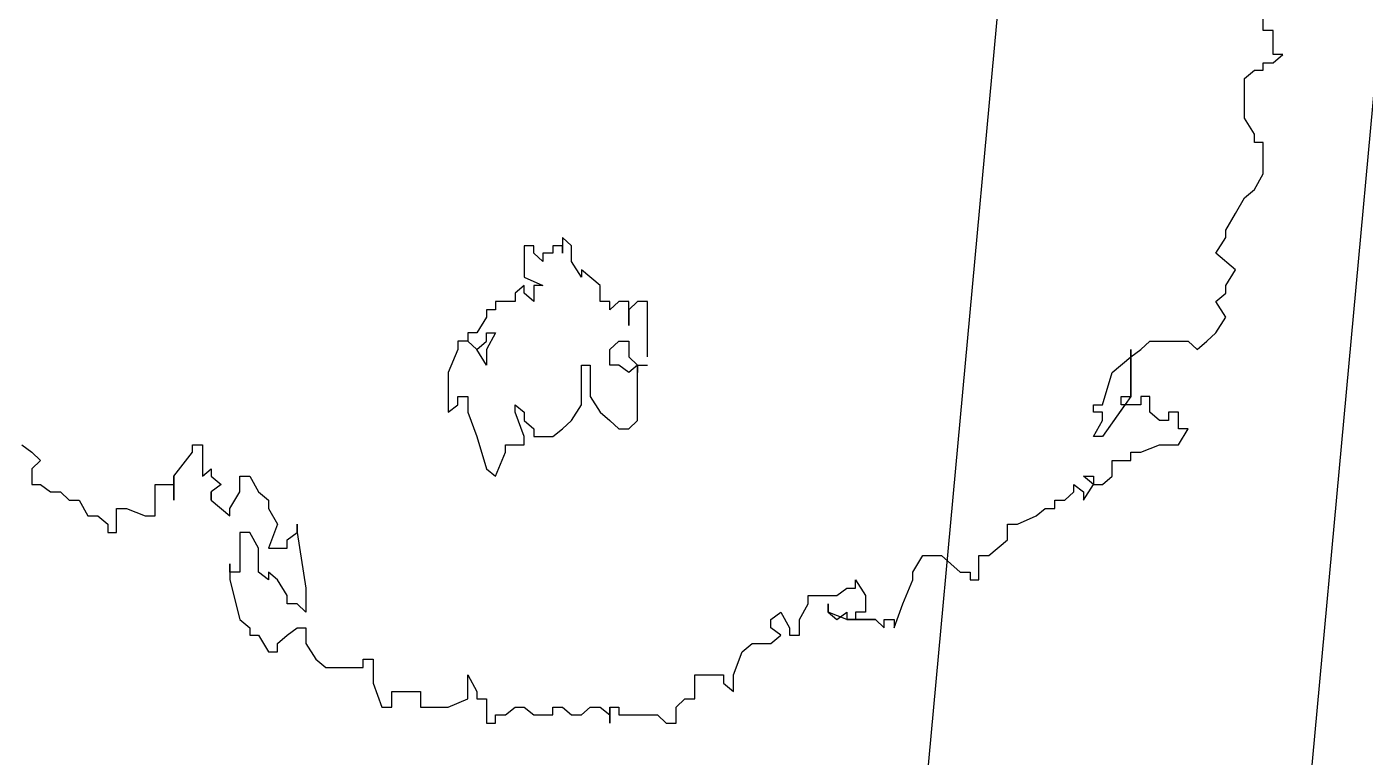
# Model space of a CAD drawing. Extents: x -30 to 1202, y 231 to 898.
# Drawn here: x 429.039 to 431.843, y 330.357 to 331.888 of the extents above; entities that cross this region are included whole.
import ezdxf

# ---------------------------------------------------------------- set-up
doc = ezdxf.new("R2010")
doc.units = 0
doc.header["$LTSCALE"] = 0.04
doc.layers.get('0').update_dxf_attribs({"linetype": 'CONTINUOUS'})
for name, color, linetype in [('CONTORXXNP----00', 255, 'CONTINUOUS'), ('PISO', 1, 'CONTINUOUS'), ('PISOS', 1, 'CONTINUOUS')]:
    doc.layers.add(name, color=color, linetype=linetype)
doc.styles.get("Standard").update_dxf_attribs({"font": 'romans.shx'})

# ---------------------------------------------------------------- blocks, each defined once
blk = doc.blocks.new('ARB3')
at = {"color": 0}
for p, q in [((0.05232, 0.47825), (0.03552, 0.47825)), ((0.03552, 0.47825), (0.03552, 0.47133)), ((0.05813, 0.47825), (0.05232, 0.48517)), ((0.05232, 0.48517), (0.05232, 0.47825)), ((0.05813, 0.47133), (0.05813, 0.47825)), ((0.03552, 0.47133), (0.02454, 0.47133)), ((0.0633, 0.47133), (0.05813, 0.47133)), ((0.0633, 0.46518), (0.0633, 0.47133)), ((0.13564, 0.47133), (0.11368, 0.47133)), ((0.11368, 0.47133), (0.11368, 0.46518)), ((0.14662, 0.46518), (0.13564, 0.47133)), ((0.06911, 0.45826), (0.0633, 0.46518)), ((0.09688, 0.45826), (0.06911, 0.45826)), ((0.10786, 0.46518), (0.09688, 0.45826)), ((0.11368, 0.46518), (0.10786, 0.46518)), ((0.15243, 0.45826), (0.14662, 0.46518)), ((0.16341, 0.4521), (0.15243, 0.45826)), ((0.17504, 0.44518), (0.16341, 0.4521)), ((0.20281, 0.4521), (0.19119, 0.43826)), ((0.21379, 0.44518), (0.20281, 0.4521)), ((0.18021, 0.44518), (0.17504, 0.44518)), ((0.19119, 0.43826), (0.18021, 0.44518)), ((0.21896, 0.44518), (0.21379, 0.44518)), ((0.22477, 0.43826), (0.21896, 0.44518)), ((0.23575, 0.44518), (0.22477, 0.43826)), ((0.24673, 0.43826), (0.23575, 0.44518)), ((0.25255, 0.43211), (0.24673, 0.43826)), ((0.25836, 0.42519), (0.25255, 0.43211)), ((0.25255, 0.41904), (0.25836, 0.42519)), ((0.25255, 0.39213), (0.25255, 0.41904)), ((0.31391, 0.41212), (0.30228, 0.41212)), ((0.30228, 0.41212), (0.30228, 0.4052)), ((0.32489, 0.41212), (0.31391, 0.41904)), ((0.31391, 0.41904), (0.31391, 0.41212)), ((0.32489, 0.39905), (0.32489, 0.41212)), ((0.30228, 0.4052), (0.30809, 0.4052)), ((0.30809, 0.4052), (0.30809, 0.39905)), ((0.30809, 0.39905), (0.30228, 0.39213)), ((0.33005, 0.38597), (0.32489, 0.39905)), ((0.25836, 0.38597), (0.25255, 0.39213)), ((0.26353, 0.37905), (0.25836, 0.38597)), ((0.30228, 0.39213), (0.2913, 0.39213)), ((0.2913, 0.39213), (0.2913, 0.38597)), ((0.2913, 0.38597), (0.29711, 0.38597)), ((0.29711, 0.38597), (0.29711, 0.37213)), ((0.33005, 0.37905), (0.33005, 0.38597)), ((0.2913, 0.37905), (0.25836, 0.37905)), ((0.25836, 0.37905), (0.2913, 0.37905)), ((0.27451, 0.36598), (0.26353, 0.37905)), ((0.2913, 0.37213), (0.2913, 0.37905)), ((0.2913, 0.37905), (0.31907, 0.35906)), ((0.33587, 0.37905), (0.33005, 0.37905)), ((0.33587, 0.36598), (0.33587, 0.37905)), ((0.29711, 0.35906), (0.27451, 0.36598)), ((0.29711, 0.37213), (0.2913, 0.37213)), ((0.34685, 0.36598), (0.33587, 0.36598)), ((0.35266, 0.35906), (0.34685, 0.36598)), ((0.29711, 0.35291), (0.29711, 0.35906)), ((0.30809, 0.35906), (0.30228, 0.35906)), ((0.30228, 0.35906), (0.30228, 0.35291)), ((0.31907, 0.35291), (0.30809, 0.35906)), ((0.31907, 0.35906), (0.31907, 0.35291)), ((0.35266, 0.35291), (0.35266, 0.35906)), ((0.30228, 0.35291), (0.29711, 0.35291)), ((0.35266, 0.35291), (0.34685, 0.34599)), ((0.34685, 0.34599), (0.34685, 0.35291)), ((0.34685, 0.35291), (0.35266, 0.35291)), ((0.36364, 0.34599), (0.35266, 0.35291)), ((0.35266, 0.33907), (0.35783, 0.34599)), ((0.35783, 0.34599), (0.36364, 0.34599)), ((0.35783, 0.33907), (0.35266, 0.33907)), ((0.36364, 0.33292), (0.35783, 0.33907)), ((0.36364, 0.32599), (0.36364, 0.33292)), ((0.36945, 0.32599), (0.36364, 0.32599)), ((0.36945, 0.31907), (0.36945, 0.32599)), ((0.37462, 0.31292), (0.36945, 0.31907)), ((0.38043, 0.29985), (0.37462, 0.31292)), ((0.38043, 0.29293), (0.38043, 0.29985)), ((0.39141, 0.29293), (0.38043, 0.29293)), ((0.40239, 0.27986), (0.39141, 0.29293)), ((0.40239, 0.27294), (0.40239, 0.27986)), ((0.41919, 0.27294), (0.40239, 0.27294)), ((0.41919, 0.26678), (0.41919, 0.27294)), ((0.41402, 0.25986), (0.41402, 0.26678)), ((0.41402, 0.26678), (0.41919, 0.26678)), ((0.40239, 0.24679), (0.41402, 0.25986)), ((0.40239, 0.23372), (0.40239, 0.24679)), ((0.41402, 0.2268), (0.40239, 0.23372)), ((0.41919, 0.2268), (0.41402, 0.2268)), ((0.43598, 0.21988), (0.41919, 0.2268)), ((0.45277, 0.21373), (0.43598, 0.21988)), ((0.44696, 0.20681), (0.44696, 0.21373)), ((0.44696, 0.21373), (0.45277, 0.21373)), ((0.44696, 0.20065), (0.45277, 0.20681)), ((0.45277, 0.20681), (0.44696, 0.20681)), ((0.44696, 0.18066), (0.44696, 0.20065)), ((0.41919, 0.18681), (0.43017, 0.19373)), ((0.43017, 0.19373), (0.44179, 0.19373)), ((0.44179, 0.19373), (0.44179, 0.18681)), ((0.425, 0.18681), (0.41919, 0.18681)), ((0.425, 0.18066), (0.425, 0.18681)), ((0.43017, 0.17374), (0.425, 0.18066)), ((0.44179, 0.18681), (0.44696, 0.18681)), ((0.44696, 0.18066), (0.44179, 0.16759)), ((0.44696, 0.17374), (0.44179, 0.18066)), ((0.44179, 0.18066), (0.44696, 0.18066)), ((0.44696, 0.18681), (0.44696, 0.18066)), ((0.43017, 0.15375), (0.43017, 0.17374)), ((0.44179, 0.16759), (0.44696, 0.17374)), ((0.44179, 0.16759), (0.43598, 0.16759)), ((0.43598, 0.16759), (0.44179, 0.16759)), ((0.43598, 0.15375), (0.43017, 0.15375)), ((0.44696, 0.1476), (0.43598, 0.15375)), ((0.44179, 0.13452), (0.45277, 0.14067)), ((0.45794, 0.1476), (0.44696, 0.1476)), ((0.45277, 0.14067), (0.45794, 0.14067)), ((0.45794, 0.14067), (0.45794, 0.1476)), ((0.44696, 0.1276), (0.44179, 0.13452)), ((0.45794, 0.13452), (0.45277, 0.1276)), ((0.46375, 0.1276), (0.45794, 0.13452)), ((0.45277, 0.1276), (0.44696, 0.1276)), ((0.46375, 0.11453), (0.46375, 0.1276)), ((0.46957, 0.10761), (0.46375, 0.11453)), ((0.48572, 0.10146), (0.46957, 0.10761)), ((0.49734, 0.10146), (0.48572, 0.10146)), ((0.48572, 0.07454), (0.48572, 0.09454)), ((0.48572, 0.09454), (0.49153, 0.09454)), ((0.49153, 0.09454), (0.49734, 0.10146)), ((0.50251, 0.07454), (0.48572, 0.07454)), ((0.50251, 0.06762), (0.50251, 0.07454)), ((0.50832, 0.06147), (0.50251, 0.06762)), ((0.5193, 0.06147), (0.50832, 0.06147)), ((0.5193, 0.05455), (0.5193, 0.06147)), ((0.51349, 0.0484), (0.5193, 0.05455)), ((0.51349, 0.02149), (0.51349, 0.0484)), ((0.26353, 0.04148), (0.22477, 0.04148)), ((0.22477, 0.04148), (0.22477, 0.03456)), ((0.26934, 0.03456), (0.26934, 0.04148)), ((0.22477, 0.03456), (0.23059, 0.02841)), ((0.24157, 0.02841), (0.22477, 0.02841)), ((0.22477, 0.02841), (0.22477, 0.02149)), ((0.23059, 0.02841), (0.24157, 0.02841)), ((0.25255, 0.02149), (0.25255, 0.02841)), ((0.25255, 0.02841), (0.26353, 0.02841)), ((0.26353, 0.02841), (0.26934, 0.03456)), ((0.30809, 0.03456), (0.26934, 0.03456)), ((0.26934, 0.03456), (0.27451, 0.02841)), ((0.26934, 0.03456), (0.27451, 0.03456)), ((0.27451, 0.03456), (0.26934, 0.03456)), ((0.27451, 0.02841), (0.26934, 0.02149)), ((0.31391, 0.02841), (0.30809, 0.03456)), ((0.31391, 0.02149), (0.31391, 0.02841)), ((0.22477, 0.02149), (0.23059, 0.01533)), ((0.25836, 0.01533), (0.25255, 0.02149)), ((0.26934, 0.02149), (0.26934, 0.01533)), ((0.30809, 0.01533), (0.31391, 0.02149)), ((0.50832, 0.01533), (0.50832, 0.02149)), ((0.50832, 0.02149), (0.51349, 0.02149)), ((0.23059, 0.01533), (0.22477, 0.01533)), ((0.22477, 0.01533), (0.22477, 0.00841)), ((0.26934, 0.01533), (0.25836, 0.01533)), ((0.30228, 0.00841), (0.30809, 0.01533)), ((0.50832, 0.00841), (0.51349, 0.01533)), ((0.5193, 0.01533), (0.50832, 0.01533)), ((0.51349, 0.01533), (0.5193, 0.01533)), ((0.21379, 0.00841), (0.20281, -0.00466)), ((0.22477, 0.00841), (0.21379, 0.00841)), ((0.26934, -0.00466), (0.26934, 0.00149)), ((0.26934, 0.00149), (0.2913, 0.00149)), ((0.2913, 0.00149), (0.30228, 0.00841)), ((0.50832, 0.00149), (0.50832, 0.00841)), ((0.51349, -0.00466), (0.50832, 0.00149)), ((0.20798, -0.00466), (0.197, -0.01158)), ((0.20281, -0.00466), (0.20798, -0.00466)), ((0.29711, -0.00466), (0.26934, -0.00466)), ((0.30809, -0.01158), (0.29711, -0.00466)), ((0.51349, -0.01158), (0.51349, -0.00466)), ((0.18602, -0.01158), (0.18021, -0.01773)), ((0.18021, -0.01773), (0.19119, -0.01773)), ((0.197, -0.01158), (0.18602, -0.01158)), ((0.19119, -0.01773), (0.18602, -0.01773)), ((0.18602, -0.01773), (0.18602, -0.02465)), ((0.31391, -0.01773), (0.30809, -0.01158)), ((0.31907, -0.02465), (0.31391, -0.01773)), ((0.50832, -0.01773), (0.51349, -0.01158)), ((0.50832, -0.02465), (0.50832, -0.01773)), ((0.18602, -0.02465), (0.19119, -0.02465)), ((0.19119, -0.02465), (0.19119, -0.03157)), ((0.31907, -0.03773), (0.31907, -0.02465)), ((0.51349, -0.02465), (0.50832, -0.02465)), ((0.51349, -0.03773), (0.51349, -0.02465)), ((0.19119, -0.03157), (0.197, -0.03157)), ((0.197, -0.03157), (0.19119, -0.03773)), ((0.20798, -0.04465), (0.21379, -0.03157)), ((0.21379, -0.03157), (0.21379, -0.03773)), ((0.19119, -0.03773), (0.18602, -0.03773)), ((0.18602, -0.03773), (0.18602, -0.04465)), ((0.18602, -0.04465), (0.20798, -0.04465)), ((0.21379, -0.03773), (0.22477, -0.03773)), ((0.21896, -0.04465), (0.21379, -0.04465)), ((0.21379, -0.04465), (0.21896, -0.0508)), ((0.22477, -0.03773), (0.21896, -0.04465)), ((0.29711, -0.0508), (0.30228, -0.04465)), ((0.31907, -0.04465), (0.30228, -0.0508)), ((0.30228, -0.04465), (0.30809, -0.04465)), ((0.30809, -0.04465), (0.31391, -0.03773)), ((0.31391, -0.03773), (0.31907, -0.03773)), ((0.32489, -0.04465), (0.31907, -0.04465)), ((0.32489, -0.05772), (0.32489, -0.04465)), ((0.50832, -0.04465), (0.51349, -0.03773)), ((0.50832, -0.0508), (0.50832, -0.04465)), ((0.21896, -0.0508), (0.22477, -0.0508)), ((0.22477, -0.0508), (0.22477, -0.06464)), ((0.30228, -0.0508), (0.29711, -0.0508)), ((0.51349, -0.05772), (0.50832, -0.0508)), ((0.22477, -0.06464), (0.23059, -0.06464)), ((0.23059, -0.06464), (0.23059, -0.07079)), ((0.24673, -0.07079), (0.24673, -0.06464)), ((0.24673, -0.06464), (0.25836, -0.07079)), ((0.33005, -0.05772), (0.32489, -0.05772)), ((0.34685, -0.06464), (0.33005, -0.05772)), ((0.34168, -0.07079), (0.34685, -0.06464)), ((0.51349, -0.06464), (0.51349, -0.05772)), ((0.5193, -0.06464), (0.51349, -0.06464)), ((0.5193, -0.07079), (0.5193, -0.06464)), ((0.23059, -0.07079), (0.23575, -0.07079)), ((0.23575, -0.07079), (0.24673, -0.07771)), ((0.25255, -0.07079), (0.24673, -0.07079)), ((0.25836, -0.07771), (0.25255, -0.07079)), ((0.25836, -0.07079), (0.26934, -0.07079)), ((0.26934, -0.07079), (0.25836, -0.07771)), ((0.31907, -0.07771), (0.34168, -0.07079)), ((0.50251, -0.07771), (0.50251, -0.07079)), ((0.50251, -0.07079), (0.5193, -0.07079)), ((0.24673, -0.07771), (0.24673, -0.08386)), ((0.24673, -0.08386), (0.25255, -0.08386)), ((0.25255, -0.08386), (0.25836, -0.07771)), ((0.25836, -0.07771), (0.25255, -0.08386)), ((0.25255, -0.08386), (0.25255, -0.09078)), ((0.2913, -0.09078), (0.2913, -0.08386)), ((0.2913, -0.08386), (0.30228, -0.08386)), ((0.30228, -0.08386), (0.31907, -0.07771)), ((0.48572, -0.08386), (0.49734, -0.07771)), ((0.50251, -0.08386), (0.48572, -0.08386)), ((0.49734, -0.07771), (0.50251, -0.07771)), ((0.50832, -0.0977), (0.50251, -0.08386)), ((0.25255, -0.09078), (0.25836, -0.09078)), ((0.25836, -0.09078), (0.27451, -0.0977)), ((0.29711, -0.09078), (0.2913, -0.09078)), ((0.30228, -0.0977), (0.29711, -0.09078)), ((0.27451, -0.0977), (0.30228, -0.0977)), ((0.50832, -0.11693), (0.50832, -0.0977)), ((0.49734, -0.13692), (0.49734, -0.11693)), ((0.49734, -0.11693), (0.50832, -0.11693)), ((0.50832, -0.13692), (0.49734, -0.13692)), ((0.50832, -0.14384), (0.50832, -0.13692)), ((0.49153, -0.14999), (0.50832, -0.14384)), ((0.47474, -0.15691), (0.47474, -0.14999)), ((0.47474, -0.14999), (0.49153, -0.14999)), ((0.48055, -0.15691), (0.47474, -0.15691)), ((0.48055, -0.18306), (0.48055, -0.15691)), ((0.47474, -0.18998), (0.48055, -0.18306)), ((0.46375, -0.1969), (0.47474, -0.18998)), ((0.38625, -0.20305), (0.38043, -0.20305)), ((0.38043, -0.20305), (0.38625, -0.20305)), ((0.38625, -0.20305), (0.425, -0.1969)), ((0.39141, -0.20997), (0.38625, -0.20305)), ((0.425, -0.1969), (0.44179, -0.1969)), ((0.44179, -0.1969), (0.43598, -0.20305)), ((0.43598, -0.20305), (0.43598, -0.20997)), ((0.45277, -0.20305), (0.45277, -0.1969)), ((0.45277, -0.1969), (0.46375, -0.1969)), ((0.45794, -0.20997), (0.45277, -0.20305)), ((0.39723, -0.20997), (0.39141, -0.20997)), ((0.39723, -0.22305), (0.39723, -0.20997)), ((0.43017, -0.20997), (0.41919, -0.21689)), ((0.43598, -0.20997), (0.43017, -0.20997)), ((0.46375, -0.21689), (0.45794, -0.20997)), ((0.35783, -0.22997), (0.36364, -0.22305)), ((0.36364, -0.22305), (0.36945, -0.22305)), ((0.36945, -0.22305), (0.38043, -0.21689)), ((0.38043, -0.21689), (0.39723, -0.22305)), ((0.41919, -0.21689), (0.41402, -0.22305)), ((0.41402, -0.22305), (0.41919, -0.22305)), ((0.41919, -0.22305), (0.41402, -0.22997)), ((0.45794, -0.22997), (0.46957, -0.22305)), ((0.46957, -0.21689), (0.46375, -0.21689)), ((0.46957, -0.22305), (0.46957, -0.21689)), ((0.34685, -0.23612), (0.35783, -0.22997)), ((0.39723, -0.22997), (0.38625, -0.23612)), ((0.41402, -0.22997), (0.39723, -0.22997)), ((0.45794, -0.23612), (0.45794, -0.22997)), ((0.34685, -0.24304), (0.34685, -0.23612)), ((0.38625, -0.23612), (0.38625, -0.24304)), ((0.44696, -0.24304), (0.45277, -0.23612)), ((0.45277, -0.23612), (0.45794, -0.23612)), ((0.35783, -0.24304), (0.34685, -0.24304)), ((0.36945, -0.24996), (0.35783, -0.24304)), ((0.36364, -0.26303), (0.37462, -0.24996)), ((0.37462, -0.24996), (0.36945, -0.24996)), ((0.38625, -0.24304), (0.41402, -0.24304)), ((0.41402, -0.24996), (0.40821, -0.24996)), ((0.40821, -0.24996), (0.41919, -0.24996)), ((0.41402, -0.24304), (0.41402, -0.24996)), ((0.41919, -0.24996), (0.44696, -0.24304)), ((0.34685, -0.26303), (0.35266, -0.25611)), ((0.35266, -0.25611), (0.35783, -0.26303)), ((0.32489, -0.2761), (0.32489, -0.26918)), ((0.32489, -0.26918), (0.34685, -0.26918)), ((0.34685, -0.26918), (0.34168, -0.26303)), ((0.34168, -0.26303), (0.34685, -0.26303)), ((0.35783, -0.26303), (0.36364, -0.26303)), ((0.36364, -0.26303), (0.35783, -0.26303)), ((0.35783, -0.26303), (0.36364, -0.26303)), ((0.33005, -0.2761), (0.32489, -0.2761)), ((0.34685, -0.28918), (0.33005, -0.2761)), ((0.36364, -0.28918), (0.34685, -0.28918)), ((0.35266, -0.30225), (0.35266, -0.28918)), ((0.35266, -0.28918), (0.36364, -0.28918)), ((0.37462, -0.30225), (0.35266, -0.30225)), ((0.37462, -0.30917), (0.37462, -0.30225)), ((0.36945, -0.32224), (0.37462, -0.30917)), ((0.36945, -0.32916), (0.36945, -0.32224)), ((0.38625, -0.32916), (0.36945, -0.32916)), ((0.37462, -0.34223), (0.38043, -0.33531)), ((0.38043, -0.33531), (0.38625, -0.33531)), ((0.38625, -0.33531), (0.38625, -0.32916)), ((0.37462, -0.34916), (0.37462, -0.34223)), ((0.36364, -0.35531), (0.37462, -0.34916)), ((0.35783, -0.36838), (0.36364, -0.36223)), ((0.36364, -0.36223), (0.36364, -0.35531)), ((0.35783, -0.3753), (0.35783, -0.36838)), ((0.33005, -0.38837), (0.33587, -0.38222)), ((0.33587, -0.38222), (0.34168, -0.38837)), ((0.35266, -0.38222), (0.35783, -0.3753)), ((0.35266, -0.38837), (0.35266, -0.38222)), ((0.32489, -0.39529), (0.33005, -0.38837)), ((0.34168, -0.38837), (0.35266, -0.38837))]:
    blk.add_line(p, q, dxfattribs=at)
at = {"layer": 'CONTORXXNP----00'}
for p, q in [((0.03552, 0.47825), (0.03552, 0.47133)), ((0.05232, 0.47825), (0.03552, 0.47825)), ((0.05232, 0.48517), (0.05232, 0.47825)), ((0.05813, 0.47825), (0.05232, 0.48517)), ((0.05813, 0.47133), (0.05813, 0.47825)), ((0.03552, 0.47133), (0.02454, 0.47133)), ((0.0633, 0.47133), (0.05813, 0.47133)), ((0.0633, 0.46518), (0.0633, 0.47133)), ((0.11368, 0.47133), (0.11368, 0.46518)), ((0.13564, 0.47133), (0.11368, 0.47133)), ((0.14662, 0.46518), (0.13564, 0.47133)), ((0.06911, 0.45826), (0.0633, 0.46518)), ((0.09688, 0.45826), (0.06911, 0.45826)), ((0.10786, 0.46518), (0.09688, 0.45826)), ((0.11368, 0.46518), (0.10786, 0.46518)), ((0.15243, 0.45826), (0.14662, 0.46518)), ((0.16341, 0.4521), (0.15243, 0.45826)), ((0.17504, 0.44518), (0.16341, 0.4521)), ((0.20281, 0.4521), (0.19119, 0.43826)), ((0.21379, 0.44518), (0.20281, 0.4521)), ((0.18021, 0.44518), (0.17504, 0.44518)), ((0.19119, 0.43826), (0.18021, 0.44518)), ((0.21896, 0.44518), (0.21379, 0.44518)), ((0.22477, 0.43826), (0.21896, 0.44518)), ((0.23575, 0.44518), (0.22477, 0.43826)), ((0.24673, 0.43826), (0.23575, 0.44518)), ((0.25255, 0.43211), (0.24673, 0.43826)), ((0.25836, 0.42519), (0.25255, 0.43211)), ((0.25255, 0.41904), (0.25836, 0.42519)), ((0.25255, 0.39213), (0.25255, 0.41904)), ((0.30228, 0.41212), (0.30228, 0.4052)), ((0.31391, 0.41212), (0.30228, 0.41212)), ((0.31391, 0.41904), (0.31391, 0.41212)), ((0.32489, 0.41212), (0.31391, 0.41904)), ((0.32489, 0.39905), (0.32489, 0.41212)), ((0.30228, 0.4052), (0.30809, 0.4052)), ((0.30809, 0.4052), (0.30809, 0.39905)), ((0.30809, 0.39905), (0.30228, 0.39213)), ((0.33005, 0.38597), (0.32489, 0.39905)), ((0.25836, 0.38597), (0.25255, 0.39213)), ((0.26353, 0.37905), (0.25836, 0.38597)), ((0.2913, 0.39213), (0.2913, 0.38597)), ((0.30228, 0.39213), (0.2913, 0.39213)), ((0.2913, 0.38597), (0.29711, 0.38597)), ((0.29711, 0.38597), (0.29711, 0.37487)), ((0.33005, 0.37905), (0.33005, 0.38597)), ((0.27451, 0.36598), (0.26353, 0.37905)), ((0.29711, 0.37487), (0.31907, 0.35906)), ((0.33587, 0.37905), (0.33005, 0.37905)), ((0.33587, 0.36598), (0.33587, 0.37905)), ((0.29711, 0.35906), (0.27451, 0.36598)), ((0.34685, 0.36598), (0.33587, 0.36598)), ((0.35266, 0.35906), (0.34685, 0.36598)), ((0.29711, 0.35291), (0.29711, 0.35906)), ((0.30228, 0.35906), (0.30228, 0.35291)), ((0.30809, 0.35906), (0.30228, 0.35906)), ((0.31907, 0.35291), (0.30809, 0.35906)), ((0.31907, 0.35906), (0.31907, 0.35291)), ((0.35266, 0.35291), (0.35266, 0.35906)), ((0.30228, 0.35291), (0.29711, 0.35291)), ((0.36364, 0.34599), (0.35266, 0.35291)), ((0.35266, 0.33907), (0.35783, 0.34599)), ((0.35783, 0.34599), (0.36364, 0.34599)), ((0.35783, 0.33907), (0.35266, 0.33907)), ((0.36364, 0.33292), (0.35783, 0.33907)), ((0.36364, 0.32599), (0.36364, 0.33292)), ((0.36945, 0.32599), (0.36364, 0.32599)), ((0.36945, 0.31907), (0.36945, 0.32599)), ((0.37462, 0.31292), (0.36945, 0.31907)), ((0.38043, 0.29985), (0.37462, 0.31292)), ((0.38043, 0.29293), (0.38043, 0.29985)), ((0.39141, 0.29293), (0.38043, 0.29293)), ((0.40239, 0.27986), (0.39141, 0.29293)), ((0.40239, 0.27294), (0.40239, 0.27986)), ((0.41919, 0.27294), (0.40239, 0.27294)), ((0.41919, 0.26678), (0.41919, 0.27294)), ((0.41402, 0.26678), (0.41919, 0.26678)), ((0.41402, 0.25986), (0.41402, 0.26678)), ((0.40239, 0.24679), (0.41402, 0.25986)), ((0.40239, 0.23372), (0.40239, 0.24679)), ((0.41402, 0.2268), (0.40239, 0.23372)), ((0.41919, 0.2268), (0.41402, 0.2268)), ((0.43598, 0.21988), (0.41919, 0.2268)), ((0.45277, 0.21373), (0.43598, 0.21988)), ((0.44696, 0.21373), (0.45277, 0.21373)), ((0.44696, 0.20681), (0.44696, 0.21373)), ((0.45277, 0.20681), (0.44696, 0.20681)), ((0.44696, 0.20065), (0.45277, 0.20681)), ((0.44696, 0.20065), (0.44696, 0.18681)), ((0.41919, 0.18681), (0.43017, 0.19373)), ((0.43017, 0.19373), (0.44179, 0.19373)), ((0.44179, 0.19373), (0.44179, 0.18681)), ((0.425, 0.18681), (0.41919, 0.18681)), ((0.425, 0.18066), (0.425, 0.18681)), ((0.43017, 0.17374), (0.425, 0.18066)), ((0.44179, 0.18681), (0.44696, 0.18681)), ((0.43017, 0.15375), (0.43017, 0.17374)), ((0.43598, 0.15375), (0.43017, 0.15375)), ((0.44696, 0.1476), (0.43598, 0.15375)), ((0.44179, 0.13452), (0.45277, 0.14067)), ((0.45794, 0.1476), (0.44696, 0.1476)), ((0.45277, 0.14067), (0.45794, 0.14067)), ((0.45794, 0.14067), (0.45794, 0.1476)), ((0.44696, 0.1276), (0.44179, 0.13452)), ((0.45794, 0.13452), (0.45277, 0.1276)), ((0.46375, 0.1276), (0.45794, 0.13452)), ((0.45277, 0.1276), (0.44696, 0.1276)), ((0.46375, 0.11453), (0.46375, 0.1276)), ((0.46957, 0.10761), (0.46375, 0.11453)), ((0.48572, 0.10146), (0.46957, 0.10761)), ((0.49734, 0.10146), (0.48572, 0.10146)), ((0.48572, 0.09454), (0.49153, 0.09454)), ((0.48572, 0.07454), (0.48572, 0.09454)), ((0.49153, 0.09454), (0.49734, 0.10146)), ((0.50251, 0.07454), (0.48572, 0.07454)), ((0.50251, 0.06762), (0.50251, 0.07454)), ((0.50832, 0.06147), (0.50251, 0.06762)), ((0.5193, 0.06147), (0.50832, 0.06147)), ((0.5193, 0.05455), (0.5193, 0.06147)), ((0.51349, 0.0484), (0.5193, 0.05455)), ((0.51349, 0.02149), (0.51349, 0.0484)), ((0.50832, 0.02149), (0.51349, 0.02149)), ((0.50832, 0.01533), (0.50832, 0.02149)), ((0.50832, 0.01533), (0.51349, 0.01533)), ((0.50832, 0.00841), (0.51349, 0.01533)), ((0.50832, 0.00149), (0.50832, 0.00841)), ((0.51349, -0.00466), (0.50832, 0.00149)), ((0.51349, -0.01158), (0.51349, -0.00466)), ((0.50832, -0.01773), (0.51349, -0.01158)), ((0.50832, -0.02465), (0.50832, -0.01773)), ((0.51349, -0.02465), (0.50832, -0.02465)), ((0.51349, -0.03773), (0.51349, -0.02465)), ((0.50832, -0.04465), (0.51349, -0.03773)), ((0.50832, -0.0508), (0.50832, -0.04465)), ((0.51349, -0.05772), (0.50832, -0.0508)), ((0.51349, -0.06464), (0.51349, -0.05772)), ((0.5193, -0.06464), (0.51349, -0.06464)), ((0.5193, -0.07079), (0.5193, -0.06464)), ((0.50251, -0.07079), (0.5193, -0.07079)), ((0.50251, -0.07771), (0.50251, -0.07079)), ((0.48572, -0.08386), (0.49734, -0.07771)), ((0.50251, -0.08386), (0.48572, -0.08386)), ((0.49734, -0.07771), (0.50251, -0.07771)), ((0.50832, -0.0977), (0.50251, -0.08386)), ((0.50832, -0.11693), (0.50832, -0.0977)), ((0.49734, -0.11693), (0.50832, -0.11693)), ((0.49734, -0.13692), (0.49734, -0.11693)), ((0.50832, -0.13692), (0.49734, -0.13692)), ((0.50832, -0.14384), (0.50832, -0.13692)), ((0.49153, -0.14999), (0.50832, -0.14384)), ((0.47474, -0.14999), (0.49153, -0.14999)), ((0.47474, -0.15691), (0.47474, -0.14999)), ((0.48055, -0.15691), (0.47474, -0.15691)), ((0.48055, -0.18306), (0.48055, -0.15691)), ((0.47474, -0.18998), (0.48055, -0.18306)), ((0.46375, -0.1969), (0.47474, -0.18998)), ((0.38625, -0.20305), (0.425, -0.1969)), ((0.39141, -0.20997), (0.38625, -0.20305)), ((0.425, -0.1969), (0.44179, -0.1969)), ((0.44179, -0.1969), (0.43598, -0.20305)), ((0.43598, -0.20305), (0.43598, -0.20997)), ((0.45277, -0.1969), (0.46375, -0.1969)), ((0.45277, -0.20305), (0.45277, -0.1969)), ((0.45794, -0.20997), (0.45277, -0.20305)), ((0.39723, -0.20997), (0.39141, -0.20997)), ((0.39723, -0.22305), (0.39723, -0.20997)), ((0.43017, -0.20997), (0.41919, -0.21689)), ((0.43598, -0.20997), (0.43017, -0.20997)), ((0.46375, -0.21689), (0.45794, -0.20997)), ((0.35783, -0.22997), (0.36364, -0.22305)), ((0.36364, -0.22305), (0.36945, -0.22305)), ((0.36945, -0.22305), (0.38043, -0.21689)), ((0.38043, -0.21689), (0.39723, -0.22305)), ((0.41919, -0.21689), (0.41402, -0.22305)), ((0.41919, -0.22305), (0.41402, -0.22997)), ((0.41402, -0.22305), (0.41919, -0.22305)), ((0.45794, -0.22997), (0.46957, -0.22305)), ((0.46957, -0.21689), (0.46375, -0.21689)), ((0.46957, -0.22305), (0.46957, -0.21689)), ((0.34685, -0.23612), (0.35783, -0.22997)), ((0.39723, -0.22997), (0.38625, -0.23612)), ((0.41402, -0.22997), (0.39723, -0.22997)), ((0.45794, -0.23612), (0.45794, -0.22997)), ((0.34685, -0.24304), (0.34685, -0.23612)), ((0.38625, -0.23612), (0.38625, -0.24304)), ((0.44696, -0.24304), (0.45277, -0.23612)), ((0.45277, -0.23612), (0.45794, -0.23612)), ((0.35783, -0.24304), (0.34685, -0.24304)), ((0.36945, -0.24996), (0.35783, -0.24304)), ((0.36364, -0.26303), (0.37462, -0.24996)), ((0.37462, -0.24996), (0.36945, -0.24996)), ((0.38625, -0.24304), (0.41402, -0.24304)), ((0.41402, -0.24304), (0.41402, -0.24996)), ((0.41402, -0.24996), (0.41919, -0.24996)), ((0.41919, -0.24996), (0.44696, -0.24304)), ((0.34685, -0.26303), (0.35266, -0.25611)), ((0.35266, -0.25611), (0.35783, -0.26303)), ((0.32489, -0.26918), (0.34685, -0.26918)), ((0.32489, -0.2761), (0.32489, -0.26918)), ((0.34168, -0.26303), (0.34685, -0.26303)), ((0.34685, -0.26918), (0.34168, -0.26303)), ((0.35783, -0.26303), (0.36364, -0.26303)), ((0.36364, -0.26303), (0.35783, -0.26303)), ((0.35783, -0.26303), (0.36364, -0.26303)), ((0.33005, -0.2761), (0.32489, -0.2761)), ((0.34685, -0.28918), (0.33005, -0.2761)), ((0.34685, -0.28918), (0.35266, -0.28918)), ((0.35266, -0.30225), (0.35266, -0.28918)), ((0.37462, -0.30225), (0.35266, -0.30225)), ((0.37462, -0.30917), (0.37462, -0.30225)), ((0.36945, -0.32224), (0.37462, -0.30917)), ((0.36945, -0.32916), (0.36945, -0.32224)), ((0.38625, -0.32916), (0.36945, -0.32916)), ((0.37462, -0.34223), (0.38043, -0.33531)), ((0.38043, -0.33531), (0.38625, -0.33531)), ((0.38625, -0.33531), (0.38625, -0.32916)), ((0.37462, -0.34916), (0.37462, -0.34223)), ((0.36364, -0.35531), (0.37462, -0.34916)), ((0.35783, -0.36838), (0.36364, -0.36223)), ((0.36364, -0.36223), (0.36364, -0.35531)), ((0.35783, -0.3753), (0.35783, -0.36838)), ((0.33005, -0.38837), (0.33587, -0.38222)), ((0.33587, -0.38222), (0.34168, -0.38837)), ((0.35266, -0.38222), (0.35783, -0.3753)), ((0.35266, -0.38837), (0.35266, -0.38222)), ((0.32489, -0.39529), (0.33005, -0.38837)), ((0.34168, -0.38837), (0.35266, -0.38837))]:
    blk.add_line(p, q, dxfattribs=at)
at = {"flags": 11}
blk.add_attdef('CENTROIDE', (-0.11141, -0.03295), '', height=0.05039, dxfattribs=at)

msp = doc.modelspace()

# ---------------------------------------------------------------- linework, layer by layer
at = {"layer": 'PISOS'}
for p, q in [((433.1908, 354.9606), (425.099, 266.9363)), ((433.9942, 354.9606), (425.8957, 266.8631))]:
    msp.add_line(p, q, dxfattribs=at)

# ---------------------------------------------------------------- block references
at = {"layer": 'PISO', "xscale": 3, "yscale": 3, "zscale": 3, "rotation": 270}
msp.add_blockref('ARB3', (430.215, 331.9871), dxfattribs=at)

doc.saveas('drawing.dxf')
